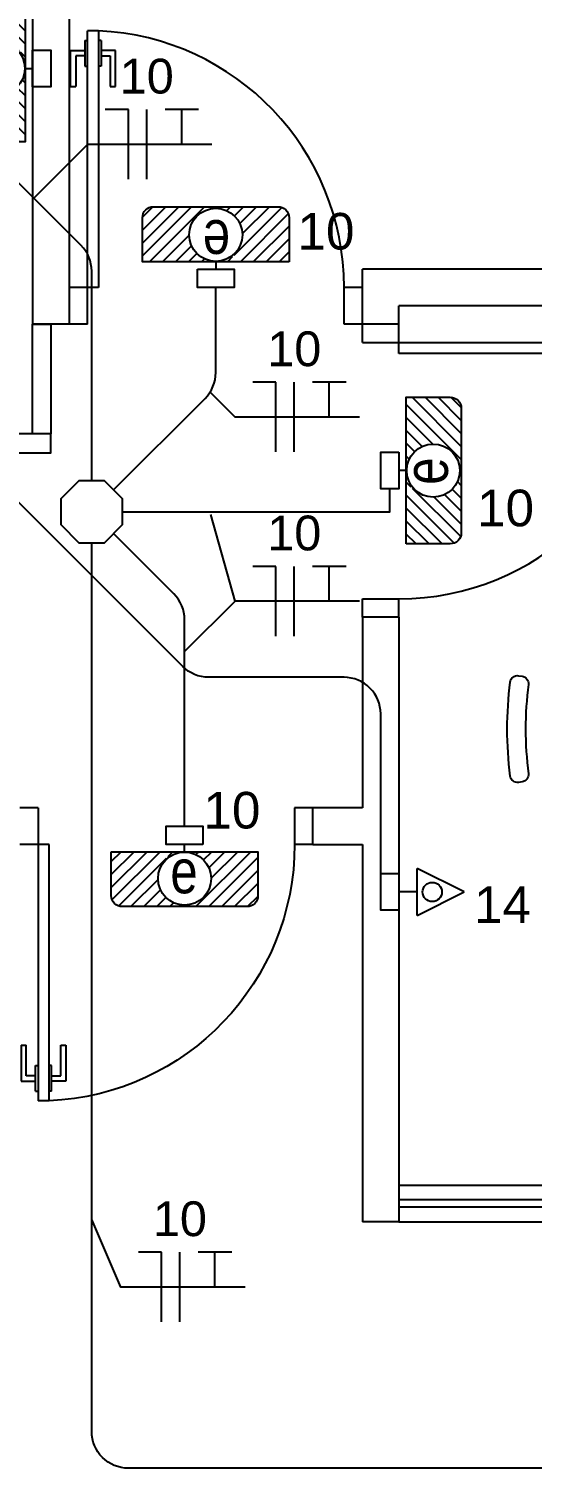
# Model space of a CAD drawing. Header units: millimetres. Extents: x 165 to 269, y 52 to 121.
# Drawn here: x 194.621 to 195.995, y 57.103 to 61.031 of the extents above; entities that cross this region are included whole.
import ezdxf
from ezdxf.enums import TextEntityAlignment as Align

# ---------------------------------------------------------------- set-up
doc = ezdxf.new("R2010")
doc.units = ezdxf.units.MM
for name, color, linetype in [('CAIXAS', 1, 'Continuous'), ('CONTAGEM', 30, 'Continuous'), ('ELETRODUTO_TETO', 2, 'Continuous'), ('FAM ARQUITETURA', 253, 'Continuous'), ('FAM-ARQUITETURA', 253, 'Continuous'), ('FIACAO', 1, 'Continuous'), ('INDICACAO_CIRCUITO', 2, 'Continuous'), ('INDICACAO_CIRCUITO_FIA', 10, 'Continuous'), ('LINHA DE CHAMADA', 1, 'Continuous'), ('LUMINÁRIAS', 86, 'Continuous'), ('TOMADAS ABNT', 10, 'Continuous')]:
    doc.layers.add(name, color=color, linetype=linetype)
doc.styles.add('ARIAL', font='arial.ttf')
doc.styles.add('FAM-ARIAL', font='arial.ttf')
doc.styles.add('Raag-arial', font='arial.ttf')
doc.styles.get("Standard").update_dxf_attribs({"font": 'arial.ttf'})

# ---------------------------------------------------------------- blocks, each defined once
blk = doc.blocks.new('A$C133811AD')
at = {"layer": 'FAM-ARQUITETURA'}
for p, q in [((0.7313, 1.4007), (0.7013, 1.4007)), ((0.7013, 0.7007), (0.7013, 1.4007)), ((0.7313, 1.4007), (0.7313, 0.7007)), ((0.6553, 1.3467), (0.6943, 1.3467)), ((0.6553, 1.2487), (0.6553, 1.3467)), ((0.6943, 1.3747), (0.6943, 1.3047)), ((0.6943, 1.3747), (0.7013, 1.3747)), ((0.7383, 1.3747), (0.7313, 1.3747)), ((0.7383, 1.3747), (0.7383, 1.3047)), ((0.7773, 1.3467), (0.7383, 1.3467)), ((0.7773, 1.2487), (0.7773, 1.3467)), ((0.6943, 1.3327), (0.6693, 1.3327)), ((0.6693, 1.3327), (0.6693, 1.2627)), ((0.6943, 1.3047), (0.7013, 1.3047)), ((0.7383, 1.3047), (0.7313, 1.3047)), ((0.7383, 1.3327), (0.7633, 1.3327)), ((0.7633, 1.3327), (0.7633, 1.2627)), ((0.6693, 1.2627), (0.6693, 1.2627)), ((0.6693, 1.2627), (0.6693, 1.2487)), ((0.7633, 1.2627), (0.7633, 1.2487)), ((0.7633, 1.2627), (0.7633, 1.2627)), ((0.6553, 1.2487), (0.6693, 1.2487)), ((0.7633, 1.2487), (0.7773, 1.2487)), ((0.7013, 0.7007), (0.6513, 0.7007)), ((0.7013, 0.6007), (0.7013, 0.7007)), ((0.7313, 0.7007), (0.7013, 0.7007)), ((1.4013, 0.6007), (1.4013, 0.7007)), ((1.4513, 0.7007), (1.4013, 0.7007)), ((0.7013, 0.6007), (0.6513, 0.6007)), ((1.4513, 0.6007), (1.4013, 0.6007))]:
    blk.add_line(p, q, dxfattribs=at)
blk.add_arc((0.7007, 0.7007), 0.7007, 0, 87.4911, dxfattribs=at)
blk = doc.blocks.new('FAM ARQUITETURA')
at = {"layer": 'FAM ARQUITETURA'}
for p, q in [((4.63, 0), (4.63, -2.95)), ((4.73, 0), (4.73, -2.95)), ((4.81, -2.15), (4.78, -2.15)), ((4.78, -2.85), (4.78, -2.15)), ((4.81, -2.15), (4.81, -2.85)), ((4.773, -2.1759), (4.773, -2.2459)), ((4.773, -2.1759), (4.78, -2.1759)), ((4.817, -2.1759), (4.81, -2.1759)), ((4.817, -2.1759), (4.817, -2.2459)), ((4.734, -2.2039), (4.773, -2.2039)), ((4.734, -2.3019), (4.734, -2.2039)), ((4.773, -2.2179), (4.748, -2.2179)), ((4.748, -2.2179), (4.748, -2.2879)), ((4.856, -2.2039), (4.817, -2.2039)), ((4.817, -2.2179), (4.842, -2.2179)), ((4.842, -2.2179), (4.842, -2.2879)), ((4.856, -2.3019), (4.856, -2.2039)), ((4.773, -2.2459), (4.78, -2.2459)), ((4.817, -2.2459), (4.81, -2.2459)), ((4.734, -2.3019), (4.748, -2.3019)), ((4.748, -2.2879), (4.748, -2.2879)), ((4.748, -2.2879), (4.748, -2.3019)), ((4.842, -2.2879), (4.842, -2.3019)), ((4.842, -2.2879), (4.842, -2.2879)), ((4.842, -2.3019), (4.856, -2.3019)), ((10.36, -2.8), (5.53, -2.8)), ((5.53, -2.95), (5.53, -2.8)), ((4.78, -2.85), (4.73, -2.85)), ((4.78, -2.95), (4.78, -2.85)), ((4.81, -2.85), (4.78, -2.85)), ((5.48, -2.95), (5.48, -2.85)), ((5.53, -2.85), (5.48, -2.85)), ((9.4, -2.9), (5.63, -2.9)), ((5.63, -2.95), (5.63, -2.9)), ((4.73, -2.95), (4.63, -2.95)), ((4.78, -2.95), (4.73, -2.95)), ((5.53, -2.95), (5.48, -2.95)), ((5.63, -2.95), (5.53, -2.95)), ((5.53, -3), (5.53, -2.95)), ((5.63, -3), (5.63, -2.95)), ((5.53, -3), (5.63, -3)), ((5.63, -3), (6.33, -3)), ((5.63, -3.03), (5.63, -3)), ((6.33, -3.03), (5.63, -3.03)), ((5.53, -3.7), (5.63, -3.7)), ((5.53, -3.75), (5.53, -3.7)), ((5.63, -3.75), (5.63, -3.7)), ((5.53, -3.75), (5.53, -4.27)), ((5.63, -3.75), (5.53, -3.75)), ((5.63, -3.75), (5.63, -5.4)), ((5.53, -4.27), (5.395, -4.27)), ((5.395, -4.37), (5.53, -4.37)), ((5.53, -4.37), (5.53, -5.4)), ((5.63, -5.3), (9.4, -5.3)), ((9.4, -5.34), (5.63, -5.34)), ((9.4, -5.36), (5.63, -5.36)), ((5.63, -5.4), (5.53, -5.4)), ((5.63, -5.4), (9.95, -5.4))]:
    blk.add_line(p, q, dxfattribs=at)
at = {"layer": 'FAM ARQUITETURA', "linetype": 'Continuous'}
for points in [[(4.68, -2.95), (4.68, -3.25), (4.63, -3.25), (4.63, -2.95)], [(4.68, -3.25), (3.7844, -3.25), (3.7844, -3.3014), (4.68, -3.3014)]]:
    blk.add_lwpolyline(points, close=True, dxfattribs=at)
at = {"layer": 'FAM ARQUITETURA', "linetype": 'ByBlock'}
blk.add_lwpolyline([(5.9755, -4.0553, 0.030867), (5.983, -4.1772, -0.408428), (5.966, -4.1995), (5.9561, -4.2009, -0.419966), (5.9334, -4.1836, -0.030916), (5.9255, -4.0553, -0.030916), (5.9334, -3.927, -0.419966), (5.9561, -3.9097), (5.966, -3.9111, -0.408428), (5.983, -3.9334, 0.030867)], format="xyb", close=True, dxfattribs=at)
at = {"layer": 'FAM ARQUITETURA'}
blk.add_lwpolyline([(5.395, -4.37), (5.395, -4.27)], dxfattribs=at)
for centre, start, end in [((4.7793, -2.85), 0, 87.4911), ((5.63, -2.9993), 270, 357.4911)]:
    blk.add_arc(centre, 0.7007, start, end, dxfattribs=at)
at = {"layer": 'FAM ARQUITETURA', "xscale": -1, "rotation": 180}
blk.add_blockref('A$C133811AD', (3.9437, -3.6693), dxfattribs=at)
blk = doc.blocks.new('*U119', base_point=(70.4158, 21.1152))
for p, q in [((70.4158, 21.2932), (70.3518, 21.1652)), ((70.4798, 21.1652), (70.4158, 21.2932)), ((70.4798, 21.1652), (70.3518, 21.1652)), ((70.4158, 21.1652), (70.4158, 21.1152))]:
    blk.add_line(p, q)
blk.add_lwpolyline([(70.3658, 21.1152), (70.4658, 21.1152), (70.4658, 21.0652), (70.3658, 21.0652)], close=True)
blk.add_circle((70.4158, 21.206), 0.0263)
blk = doc.blocks.new('*U129', base_point=(67.2242, 18.632))
for p, q in [((67.0242, 18.5851), (67.051, 18.612)), ((67.0242, 18.5498), (67.0864, 18.612)), ((67.0242, 18.5144), (67.1217, 18.612)), ((67.0262, 18.4811), (67.1571, 18.612)), ((67.0441, 18.4637), (67.1752, 18.5947)), ((67.1789, 18.5984), (67.1924, 18.612)), ((67.2267, 18.6109), (67.2278, 18.612)), ((67.2546, 18.462), (67.4046, 18.612)), ((67.2552, 18.604), (67.2631, 18.612)), ((67.2758, 18.5893), (67.2985, 18.612)), ((67.2899, 18.462), (67.4242, 18.5962)), ((67.2902, 18.5683), (67.3338, 18.612)), ((67.2966, 18.5394), (67.3692, 18.612)), ((67.3253, 18.462), (67.4242, 18.5609)), ((67.0778, 18.462), (67.1517, 18.5359)), ((67.1131, 18.462), (67.1587, 18.5075)), ((67.3606, 18.462), (67.4242, 18.5255)), ((67.1485, 18.462), (67.1733, 18.4868)), ((67.1838, 18.462), (67.1943, 18.4724)), ((67.2192, 18.462), (67.2233, 18.466)), ((67.396, 18.462), (67.4241, 18.4901))]:
    blk.add_line(p, q)
blk = doc.blocks.new('*U130', base_point=(67.2242, 18.632))
blk.add_line((67.2242, 18.612), (67.2242, 18.632))
blk.add_lwpolyline([(67.2742, 18.632), (67.1742, 18.632), (67.1742, 18.682), (67.2742, 18.682)], close=True)
blk.add_lwpolyline([(67.0242, 18.612), (67.4242, 18.612), (67.4242, 18.492, -0.414214), (67.3942, 18.462), (67.0542, 18.462, -0.414214), (67.0242, 18.492)], format="xyb", close=True)
blk.add_circle((67.2242, 18.5385), 0.0725)
blk.add_blockref('*U129', (67.2242, 18.632))
at = {"width": 0.8}
blk.add_text('e', height=0.12, dxfattribs=at).set_placement((67.2226, 18.4984), align=Align.CENTER)
blk = doc.blocks.new('*U131', base_point=(68.2632, 21.1304))
for p, q in [((68.0632, 21.0836), (68.0901, 21.1104)), ((68.0632, 21.0482), (68.1254, 21.1104)), ((68.0632, 21.0129), (68.1608, 21.1104)), ((68.0653, 20.9796), (68.1961, 21.1104)), ((68.218, 21.0969), (68.2315, 21.1104)), ((68.2658, 21.1094), (68.2668, 21.1104)), ((68.2936, 20.9604), (68.4436, 21.1104)), ((68.2942, 21.1025), (68.3022, 21.1104)), ((68.3149, 21.0878), (68.3376, 21.1104)), ((68.3293, 21.0668), (68.3729, 21.1104)), ((68.3357, 21.0379), (68.4083, 21.1104)), ((68.0832, 20.9621), (68.2143, 21.0932)), ((68.329, 20.9604), (68.4632, 21.0947)), ((68.3643, 20.9604), (68.4632, 21.0593)), ((68.1168, 20.9604), (68.1908, 21.0344)), ((68.3997, 20.9604), (68.4632, 21.024)), ((68.1522, 20.9604), (68.1977, 21.0059)), ((68.1876, 20.9604), (68.2124, 20.9853)), ((68.4351, 20.9605), (68.4632, 20.9885)), ((68.2229, 20.9604), (68.2334, 20.9709)), ((68.2583, 20.9604), (68.2623, 20.9645))]:
    blk.add_line(p, q)
blk = doc.blocks.new('*U132', base_point=(68.2632, 21.1304))
blk.add_line((68.2632, 21.1104), (68.2632, 21.1304))
blk.add_lwpolyline([(68.3132, 21.1304), (68.2132, 21.1304), (68.2132, 21.1804), (68.3132, 21.1804)], close=True)
blk.add_lwpolyline([(68.0632, 21.1104), (68.4632, 21.1104), (68.4632, 20.9904, -0.414214), (68.4332, 20.9604), (68.0932, 20.9604, -0.414214), (68.0632, 20.9904)], format="xyb", close=True)
blk.add_circle((68.2632, 21.037), 0.0725)
blk.add_blockref('*U131', (68.2632, 21.1304))
at = {"width": 0.8}
blk.add_text('e', height=0.12, dxfattribs=at).set_placement((68.2617, 20.9969), align=Align.CENTER)
blk = doc.blocks.new('*U133', base_point=(66.4854, 17.9201))
for p, q in [((66.2854, 17.8733), (66.3123, 17.9001)), ((66.2854, 17.8379), (66.3476, 17.9001)), ((66.2854, 17.8025), (66.383, 17.9001)), ((66.2875, 17.7692), (66.4183, 17.9001)), ((66.3054, 17.7518), (66.4365, 17.8829)), ((66.4402, 17.8866), (66.4537, 17.9001)), ((66.488, 17.8991), (66.489, 17.9001)), ((66.5158, 17.7501), (66.6658, 17.9001)), ((66.5164, 17.8921), (66.5244, 17.9001)), ((66.5371, 17.8775), (66.5598, 17.9001)), ((66.5512, 17.7501), (66.6854, 17.8843)), ((66.5515, 17.8565), (66.5951, 17.9001)), ((66.5579, 17.8275), (66.6305, 17.9001)), ((66.5865, 17.7501), (66.6854, 17.849)), ((66.339, 17.7501), (66.413, 17.824)), ((66.3744, 17.7501), (66.4199, 17.7956)), ((66.6219, 17.7501), (66.6854, 17.8136)), ((66.4098, 17.7501), (66.4346, 17.775)), ((66.4451, 17.7501), (66.4556, 17.7606)), ((66.6573, 17.7502), (66.6854, 17.7782)), ((66.4805, 17.7501), (66.4845, 17.7542))]:
    blk.add_line(p, q)
blk = doc.blocks.new('*U134', base_point=(66.4854, 17.9201))
blk.add_line((66.4854, 17.9001), (66.4854, 17.9201))
blk.add_lwpolyline([(66.5354, 17.9201), (66.4354, 17.9201), (66.4354, 17.9701), (66.5354, 17.9701)], close=True)
blk.add_lwpolyline([(66.2854, 17.9001), (66.6854, 17.9001), (66.6854, 17.7801, -0.414214), (66.6554, 17.7501), (66.3154, 17.7501, -0.414214), (66.2854, 17.7801)], format="xyb", close=True)
blk.add_circle((66.4854, 17.8266), 0.0725)
blk.add_blockref('*U133', (66.4854, 17.9201))
at = {"width": 0.8}
blk.add_text('e', height=0.12, dxfattribs=at).set_placement((66.4839, 17.7866), align=Align.CENTER)
blk = doc.blocks.new('*U137', base_point=(64.8392, 19.1358))
for p, q in [((64.6392, 19.089), (64.6661, 19.1158)), ((64.6392, 19.0536), (64.7014, 19.1158)), ((64.6392, 19.0183), (64.7368, 19.1158)), ((64.6412, 18.9849), (64.7721, 19.1158)), ((64.6592, 18.9675), (64.7902, 19.0986)), ((64.794, 19.1023), (64.8075, 19.1158)), ((64.8418, 19.1148), (64.8428, 19.1158)), ((64.8696, 18.9658), (65.0196, 19.1158)), ((64.8702, 19.1078), (64.8782, 19.1158)), ((64.8909, 19.0932), (64.9135, 19.1158)), ((64.905, 18.9658), (65.0392, 19.1001)), ((64.9053, 19.0722), (64.9489, 19.1158)), ((64.9117, 19.0432), (64.9842, 19.1158)), ((64.9403, 18.9658), (65.0392, 19.0647)), ((64.6928, 18.9658), (64.7668, 19.0398)), ((64.9757, 18.9658), (65.0392, 19.0293)), ((64.7282, 18.9658), (64.7737, 19.0113)), ((64.7635, 18.9658), (64.7884, 18.9907)), ((64.7989, 18.9658), (64.8094, 18.9763)), ((65.0111, 18.9659), (65.0391, 18.9939)), ((64.8342, 18.9658), (64.8383, 18.9699))]:
    blk.add_line(p, q)
blk = doc.blocks.new('*U138', base_point=(64.8392, 19.1358))
blk.add_line((64.8392, 19.1158), (64.8392, 19.1358))
blk.add_lwpolyline([(64.8892, 19.1358), (64.7892, 19.1358), (64.7892, 19.1858), (64.8892, 19.1858)], close=True)
blk.add_lwpolyline([(64.6392, 19.1158), (65.0392, 19.1158), (65.0392, 18.9958, -0.414214), (65.0092, 18.9658), (64.6692, 18.9658, -0.414214), (64.6392, 18.9958)], format="xyb", close=True)
blk.add_circle((64.8392, 19.0423), 0.0725)
blk.add_blockref('*U137', (64.8392, 19.1358))
at = {"width": 0.8}
blk.add_text('e', height=0.12, dxfattribs=at).set_placement((64.8377, 19.0023), align=Align.CENTER)
blk = doc.blocks.new('Caixa termoplástica octogonal 4x4x2')
at = {"layer": 'CAIXAS'}
blk.add_lwpolyline([(-0.035, -0.0845), (0.035, -0.0845), (0.0845, -0.035), (0.0845, 0.035), (0.035, 0.0845), (-0.035, 0.0845), (-0.0845, 0.035), (-0.0845, -0.035), (-0.035, -0.0845)], dxfattribs=at)
blk = doc.blocks.new('*U36', base_point=(608.6702, 153.2931))
for p, q in [((608.6702, 153.4831), (608.5435, 153.4831)), ((608.6702, 153.1031), (608.6702, 153.4831))]:
    blk.add_line(p, q)
blk = doc.blocks.new('*U37', base_point=(635.9723, 148.7459))
at = {"linetype": 'Continuous'}
for p, q in [((636.0637, 148.9359), (635.8808, 148.9359)), ((635.9723, 148.7459), (635.9723, 148.9359))]:
    blk.add_line(p, q, dxfattribs=at)
blk = doc.blocks.new('*U38', base_point=(576.8177, 148.7459))
blk.add_line((576.8177, 148.5559), (576.8177, 148.9359))
blk = doc.blocks.new('NFT')
at = {"layer": 'FIACAO', "xscale": 0.5, "yscale": 0.5, "zscale": 0.5}
for name, p in [('*U36', (-0.05, 0)), ('*U38', (0, 0)), ('*U37', (0.0957, 0))]:
    blk.add_blockref(name, p, dxfattribs=at)
at = {"layer": 'CONTAGEM', "color": 1, "style": 'ARIAL'}
blk.add_attdef('SEÇÃO', text='', height=0.075, dxfattribs=at).set_placement((0.0181, -0.127), align=Align.TOP_CENTER)
at = {"layer": 'INDICACAO_CIRCUITO_FIA', "style": 'Raag-arial'}
blk.add_attdef('CIRCUITO', text='', height=0.095, dxfattribs=at).set_placement((0, 0.2338), align=Align.TOP_CENTER)

msp = doc.modelspace()

# ---------------------------------------------------------------- linework, layer by layer
at = {"layer": 'ELETRODUTO_TETO'}
for points in [[(194.7929, 59.7977), (194.7929, 60.3696, 0.198912), (194.7636, 60.4403), (194.34, 60.864)], [(195.5815, 58.6755), (195.5815, 59.1614, 0.414214), (195.4815, 59.2614), (195.112, 59.2614, -0.198912), (195.0413, 59.2907), (193.8664, 60.4656)], [(194.8527, 59.7729), (195.1022, 60.0224, 0.198912), (195.1315, 60.0931), (195.1315, 60.3255)], [(195.0465, 58.8555), (195.0465, 59.4182, 0.198912), (195.0172, 59.4889), (194.8527, 59.6534)], [(198.1608, 57.1029), (194.8929, 57.1029, -0.414214), (194.7929, 57.2029), (194.7929, 59.6287)]]:
    msp.add_lwpolyline(points, format="xyb", dxfattribs=at)
msp.add_lwpolyline([(194.8774, 59.7132), (195.6065, 59.7132), (195.6065, 59.7755)], dxfattribs=at)
at = {"layer": 'LINHA DE CHAMADA'}
for points in [[(195.1208, 60.7157), (194.7815, 60.7157), (194.6315, 60.5657)], [(195.5234, 59.9716), (195.1841, 59.9716), (195.1178, 60.038)], [(195.5234, 59.469), (195.1841, 59.469), (195.1178, 59.7058)], [(195.1841, 59.469), (195.0465, 59.3314)], [(195.2113, 57.5974), (194.872, 57.5974), (194.7929, 57.7814)]]:
    msp.add_lwpolyline(points, dxfattribs=at)

# ---------------------------------------------------------------- block references
at = {"layer": 'ELETRODUTO_TETO'}
msp.add_blockref('Caixa termoplástica octogonal 4x4x2', (194.7929, 59.7132), dxfattribs=at)
at = {"layer": 'FAM ARQUITETURA'}
msp.add_blockref('FAM ARQUITETURA', (190.0015, 63.1755), dxfattribs=at)
at = {"layer": 'LINHA DE CHAMADA'}
ref = msp.add_blockref('NFT', (194.9431, 60.7157), dxfattribs=at)
ref.add_attrib('CIRCUITO', '10', dxfattribs={"layer": 'INDICACAO_CIRCUITO_FIA', "height": 0.095, "style": 'Raag-arial'}).set_placement((194.9431, 60.9495), align=Align.TOP_CENTER)
ref = msp.add_blockref('NFT', (195.3457, 59.9716), dxfattribs=at)
ref.add_attrib('CIRCUITO', '10', dxfattribs={"layer": 'INDICACAO_CIRCUITO_FIA', "height": 0.095, "style": 'Raag-arial'}).set_placement((195.3457, 60.2054), align=Align.TOP_CENTER)
ref = msp.add_blockref('NFT', (195.3457, 59.469), dxfattribs=at)
ref.add_attrib('CIRCUITO', '10', dxfattribs={"layer": 'INDICACAO_CIRCUITO_FIA', "height": 0.095, "style": 'Raag-arial'}).set_placement((195.3457, 59.7028), align=Align.TOP_CENTER)
ref = msp.add_blockref('NFT', (195.0336, 57.5974), dxfattribs=at)
ref.add_attrib('CIRCUITO', '10', dxfattribs={"layer": 'INDICACAO_CIRCUITO_FIA', "height": 0.095, "style": 'Raag-arial'}).set_placement((195.0336, 57.8312), align=Align.TOP_CENTER)
at = {"layer": 'LUMINÁRIAS'}
for name, p, rotation in [('*U138', (194.6315, 60.9231), 270), ('*U132', (195.1315, 60.3755), 180), ('*U134', (195.6315, 59.8255), 90)]:
    msp.add_blockref(name, p, dxfattribs=dict(at, rotation=rotation))
msp.add_blockref('*U130', (195.0465, 58.8055), dxfattribs=at)
at = {"layer": 'TOMADAS ABNT', "rotation": 270}
msp.add_blockref('*U119', (195.6315, 58.6755), dxfattribs=at)

# ---------------------------------------------------------------- texts
at = {"layer": 'INDICACAO_CIRCUITO', "style": 'FAM-ARIAL'}
for s, p in [('10', (195.3546, 60.4287)), ('10', (195.8446, 59.6735)), ('10', (195.098, 58.8487)), ('14', (195.8362, 58.5905))]:
    msp.add_text(s, height=0.1, dxfattribs=at).set_placement(p)

doc.saveas('drawing.dxf')
